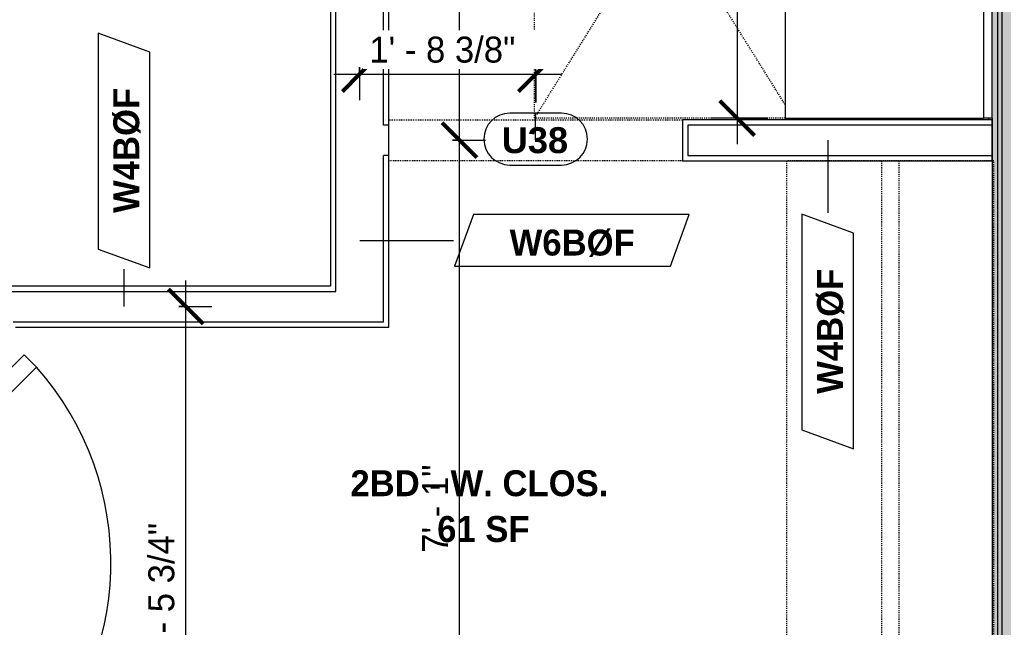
# Model space of a CAD drawing. Header units: inches. Extents: x -4058 to -1781, y 9814 to 12264.
# Drawn here: x -3455.8 to -3341.9, y 10187.7 to 10258 of the extents above; entities that cross this region are included whole.
import ezdxf

# ---------------------------------------------------------------- set-up
doc = ezdxf.new("R2010")
doc.units = ezdxf.units.IN
doc.header["$MEASUREMENT"] = 0
doc.linetypes.add('Dash', pattern=[0.25, 0.125, -0.125])
doc.linetypes.add('Overhead', pattern=[0.15625, 0.09375, -0.0625])
for name, color, linetype, lineweight in [('0-1', 7, 'Continuous', 5), ('A-ANNO-DIMS', 211, 'Continuous', 9), ('A-ANNO-DIMS-32', 211, 'Continuous', 9), ('A-AREA-IDEN', 2, 'Continuous', 9), ('A-DETL-GENF-3', 92, 'Overhead', 9), ('A-DETL-MEDM-1', 33, 'Continuous', 9), ('A-DOOR-2', 31, 'Continuous', 9), ('A-DOOR-IDEN', 31, 'Continuous', 9), ('A-FLOR-2', 192, 'Continuous', 9), ('A-GENM', 5, 'Continuous', 9), ('A-GENM-2', 147, 'Dash', 9), ('A-WALL-1', 7, 'Continuous', 9), ('A-WALL-2', 113, 'Continuous', 9), ('A-WALL-IDEN', 211, 'Continuous', 9), ('I-WALL-2', 10, 'Continuous', 5), ('I-WALL-3', 7, 'Continuous', 9), ('Q-CASE', 31, 'Continuous', 9), ('Q-CASE-HDLN', 31, 'Dash', 9)]:
    doc.layers.add(name, color=color, linetype=linetype, lineweight=lineweight)
doc.styles.add('Arial_B', font='arialbd.ttf', dxfattribs={"height": 3})
doc.styles.add('Century Gothic', font='ufonts.com_century-gothic.ttf', dxfattribs={"height": 3})
doc.styles.add('Century Gothic_B', font='GOTHICB.TTF', dxfattribs={"height": 3})
doc.dimstyles.new('MARKETING_DIMENSION', dxfattribs={"dimscale": 12, "dimtxt": 3.132505, "dimasz": 0.333333, "dimexe": 0.25, "dimexo": 0.166667, "dimgap": 0.041667, "dimtad": 1, "dimdec": 4, "dimrnd": 0.0625, "dimzin": 3, "dimdsep": 46, "dimlunit": 4, "dimtxsty": 'Century Gothic', "dimblk1": 'OBLIQUE', "dimblk2": 'OBLIQUE', "dimsah": 1, "dimcen": 0.09, "dimdle": 0.25, "dimazin": 0, "dimtfac": 1, "dimtdec": 4, "dimtix": 1, "dimtmove": 0, "dimatfit": 3, "dimfxl": 1, "dimtvp": 1, "dimtfill": 1, "dimfrac": 2, "dimtolj": 1, "dimtzin": 0, "dimarcsym": 2})
doc.dimstyles.new('THE_DIMENSION_STRING', dxfattribs={"dimscale": 12, "dimtxt": 3.132505, "dimasz": 0.333333, "dimexe": 0.25, "dimexo": 0.166667, "dimgap": 0.041667, "dimtad": 1, "dimdec": 4, "dimrnd": 0.0625, "dimzin": 3, "dimdsep": 46, "dimlunit": 4, "dimtxsty": 'Century Gothic', "dimblk1": 'OBLIQUE', "dimblk2": 'OBLIQUE', "dimsah": 1, "dimcen": 0.09, "dimdle": 0.25, "dimazin": 0, "dimtfac": 1, "dimtdec": 4, "dimtix": 1, "dimtmove": 0, "dimatfit": 3, "dimfxl": 1, "dimtvp": 1, "dimtfill": 1, "dimfrac": 2, "dimtolj": 1, "dimtzin": 0, "dimarcsym": 2})
doc.dimstyles.new('THE_DIMENSION_STRING_2', dxfattribs={"dimscale": 12, "dimtxt": 3.132505, "dimasz": 0.333333, "dimexe": 0.25, "dimexo": 0.166667, "dimgap": 0.041667, "dimtad": 1, "dimdec": 4, "dimrnd": 0.0625, "dimzin": 3, "dimdsep": 46, "dimlunit": 4, "dimtxsty": 'Century Gothic', "dimblk1": 'OBLIQUE', "dimblk2": 'OBLIQUE', "dimsah": 1, "dimcen": 0.09, "dimdle": 0.25, "dimazin": 0, "dimtfac": 1, "dimtdec": 4, "dimtix": 1, "dimtmove": 0, "dimatfit": 3, "dimfxl": 1, "dimtvp": 1, "dimtfill": 1, "dimfrac": 2, "dimtolj": 1, "dimtzin": 0, "dimarcsym": 2})

# ---------------------------------------------------------------- blocks, each defined once
blk = doc.blocks.new('CTR - 1st Phase - Common Walls_rvt-1-UNIT PLANS - 2ND FLOOR')
at = {"layer": 'I-WALL-2'}
for points in [[(-3342.54, 9988.44), (-3342.54, 10374.04), (-3343.16, 10374.04), (-3343.16, 9988.44)], [(-3342.04, 9988.44), (-3342.04, 10374.04), (-3342.54, 10374.04), (-3342.54, 9988.44)], [(-3342.04, 9988.44), (-3336.54, 9988.44), (-3336.54, 10374.04), (-3342.04, 10374.04), (-3342.04, 9995.91)]]:
    blk.add_hatch(color=256, dxfattribs=at).paths.add_polyline_path(points, flags=0)
at = {"layer": 'A-WALL-1'}
for p, q in [((-3342.54, 10373.41), (-3342.54, 9988.44)), ((-3342.04, 10373.41), (-3342.04, 9988.44))]:
    blk.add_line(p, q, dxfattribs=at)
at = {"layer": 'I-WALL-3'}
blk.add_line((-3343.16, 10246.6), (-3343.16, 9988.44), dxfattribs=at)
blk = doc.blocks.new('Door-Opening - CLEAR OPENING - 34_ x 80_-3924454-UNIT PLANS - 2ND FLOOR')
at = {"layer": 'A-DETL-GENF-3'}
for p, q in [((-17.32, 2.37), (16.68, 2.37)), ((16.68, -2.38), (-17.32, -2.38))]:
    blk.add_line(p, q, dxfattribs=at)
at = {"layer": 'A-DETL-MEDM-1'}
for p, q in [((-17.32, -2.38), (-17.32, 2.37)), ((16.68, 2.37), (16.68, -2.38))]:
    blk.add_line(p, q, dxfattribs=at)
blk = doc.blocks.new('Bath Vanity - Bath Vanity 48_-V38-UNIT PLANS - 2ND FLOOR')
at = {"layer": 'Q-CASE'}
for p, q in [((-23.26, -1), (-23.26, -24)), ((24.74, -24), (24.74, -1)), ((-23.26, -24), (24.74, -24))]:
    blk.add_line(p, q, dxfattribs=at)
blk = doc.blocks.new('ADA Clearances - 30_x48_-V15-UNIT PLANS - 2ND FLOOR')
at = {"layer": 'A-GENM-2'}
for p, q in [((15, 24), (-14, -22.41)), ((-14, 24), (15, 24)), ((15, 24), (15, -24)), ((-14, 22.41), (15, -24)), ((15, -24), (-14, -24))]:
    blk.add_line(p, q, dxfattribs=at)
blk = doc.blocks.new('BATHROOM MIRROR - BATHROOM MIRROR 48_-3124766-UNIT PLANS - 2ND FLOOR')
at = {"layer": 'Q-CASE'}
for p, q in [((24.74, 24), (-23.26, 24)), ((-23.26, 23), (-23.26, 24)), ((24.74, 24), (24.74, 23)), ((-23.26, 23), (24.74, 23))]:
    blk.add_line(p, q, dxfattribs=at)
blk = doc.blocks.new('OD_CW_Closet - OD_CW_Closet-3802031-UNIT PLANS - 2ND FLOOR')
at = {"layer": 'Q-CASE-HDLN'}
for p, q in [((80.99, 24), (0.74, 24)), ((0.74, 24), (0.74, 0)), ((80.99, 0), (80.99, 24)), ((0.74, 13), (80.99, 13)), ((0.74, 11), (80.99, 11)), ((0.74, 0), (80.99, 0))]:
    blk.add_line(p, q, dxfattribs=at)
blk = doc.blocks.new('SWING - SINGLE - FLUSH - SWING - FLUSH - 2-10 x 6-8 - PRIVACY-4202130-UNIT PLANS - 2ND FLOOR')
at = {"layer": 'A-DOOR-2'}
for p, q in [((-20, 2.37), (-20, 2.87)), ((-20, 2.87), (-17, 2.87)), ((-17, 2.37), (-20, 2.37)), ((-17, 2.87), (-17, 2.37)), ((17, 2.37), (17, 2.87)), ((17, 2.87), (20, 2.87)), ((20, 2.37), (17, 2.37)), ((20, 2.87), (20, 2.37)), ((-20, -2.38), (-17, -2.38)), ((-20, -2.88), (-20, -2.38)), ((-17, -2.88), (-20, -2.88)), ((-17, -2.38), (-17, -2.88)), ((15, -2.38), (15, -36.38)), ((17, -2.38), (15, -2.38)), ((17, -2.38), (17, -36.38)), ((17, -2.38), (20, -2.38)), ((17, -2.88), (17, -2.38)), ((20, -2.88), (17, -2.88)), ((20, -2.38), (20, -2.88)), ((17, -36.38), (15, -36.38))]:
    blk.add_line(p, q, dxfattribs=at)
blk.add_arc((17, -2.38), 34.07, 180, 266.6343, dxfattribs=at)
blk = doc.blocks.new('DIMBLOCK141-UNIT PLANS - 2ND FLOOR')
at = {"layer": 'A-ANNO-DIMS-32'}
for p, q in [((-3372.69, 10297.6), (-3372.69, 10243.6)), ((-3369.16, 10294.6), (-3375.69, 10294.6)), ((-3372.69, 10294.6), (-3369.16, 10294.6)), ((-3369.16, 10246.6), (-3375.69, 10246.6)), ((-3372.69, 10246.6), (-3369.16, 10246.6))]:
    blk.add_line(p, q, dxfattribs=at)
at = {"layer": 'A-ANNO-DIMS-32', "lineweight": 50}
for p, q in [((-3372.69, 10294.6), (-3374.69, 10296.6)), ((-3372.69, 10294.6), (-3370.69, 10292.6)), ((-3372.69, 10246.6), (-3374.69, 10248.6)), ((-3372.69, 10246.6), (-3370.69, 10244.6))]:
    blk.add_line(p, q, dxfattribs=at)
at = {"layer": 'A-ANNO-DIMS-32', "color": 0, "insert": (-3377.04, 10265.36), "char_height": 3, "width": 12.5897, "attachment_point": 1, "rotation": 90, "line_spacing_factor": 0.984502, "style": 'Century Gothic', "bg_fill": 3, "box_fill_scale": 1.25, "bg_fill_color": 256, "bg_fill_true_color": 13158600, "bg_fill_transparency": 0}
blk.add_mtext('4\' - 0"', dxfattribs=at)
blk = doc.blocks.new('_Oblique')
at = {"color": 0, "linetype": 'ByBlock', "lineweight": -2}
blk.add_line((-0.5, -0.5), (0.5, 0.5), dxfattribs=at)
blk = doc.blocks.new('DIMBLOCK347-UNIT PLANS - 2ND FLOOR')
at = {"layer": 'A-ANNO-DIMS-32', "lineweight": 50}
for p, q in [((-3404.84, 10244.04), (-3406.84, 10246.04)), ((-3404.84, 10244.04), (-3402.84, 10242.04)), ((-3404.84, 10159.04), (-3406.84, 10161.04)), ((-3404.84, 10159.04), (-3402.84, 10157.04))]:
    blk.add_line(p, q, dxfattribs=at)
at = {"layer": 'A-ANNO-DIMS-32'}
for p, q in [((-3405.67, 10244.04), (-3401.84, 10244.04)), ((-3404.84, 10244.04), (-3405.67, 10244.04)), ((-3404.84, 10156.04), (-3404.84, 10244.04)), ((-3405.67, 10159.04), (-3401.84, 10159.04)), ((-3404.84, 10159.04), (-3405.67, 10159.04))]:
    blk.add_line(p, q, dxfattribs=at)
at = {"layer": 'A-ANNO-DIMS-32', "color": 0, "insert": (-3409.18, 10196.29), "char_height": 3, "width": 12.5897, "attachment_point": 1, "rotation": 90, "line_spacing_factor": 0.984502, "style": 'Century Gothic', "bg_fill": 3, "box_fill_scale": 1.25, "bg_fill_color": 256, "bg_fill_true_color": 13158600, "bg_fill_transparency": 0}
blk.add_mtext('7\' - 1"', dxfattribs=at)
blk = doc.blocks.new('DIMBLOCK348-UNIT PLANS - 2ND FLOOR')
at = {"layer": 'A-ANNO-DIMS-32', "lineweight": 50}
for p, q in [((-3404.84, 10374.04), (-3406.84, 10376.04)), ((-3404.84, 10374.04), (-3402.84, 10372.04)), ((-3404.84, 10244.04), (-3406.84, 10246.04)), ((-3404.84, 10244.04), (-3402.84, 10242.04))]:
    blk.add_line(p, q, dxfattribs=at)
at = {"layer": 'A-ANNO-DIMS-32'}
for p, q in [((-3404.84, 10244.04), (-3404.84, 10377.04)), ((-3388.16, 10374.04), (-3407.84, 10374.04)), ((-3404.84, 10374.04), (-3388.16, 10374.04)), ((-3405.67, 10244.04), (-3401.84, 10244.04)), ((-3404.84, 10244.04), (-3405.67, 10244.04))]:
    blk.add_line(p, q, dxfattribs=at)
at = {"layer": 'A-ANNO-DIMS-32', "color": 0, "insert": (-3409.18, 10301.46), "char_height": 3, "width": 18.1984, "attachment_point": 1, "rotation": 90, "line_spacing_factor": 0.984502, "style": 'Century Gothic', "bg_fill": 3, "box_fill_scale": 1.25, "bg_fill_color": 256, "bg_fill_true_color": 13158600, "bg_fill_transparency": 0}
blk.add_mtext('10\' - 10"', dxfattribs=at)
blk = doc.blocks.new('DIMBLOCK357-UNIT PLANS - 2ND FLOOR')
at = {"layer": 'A-ANNO-DIMS-32'}
for p, q in [((-3436.53, 10156.04), (-3436.53, 10227.79)), ((-3437.36, 10224.79), (-3433.53, 10224.79)), ((-3436.53, 10224.79), (-3437.36, 10224.79)), ((-3437.36, 10159.04), (-3433.53, 10159.04)), ((-3436.53, 10159.04), (-3437.36, 10159.04))]:
    blk.add_line(p, q, dxfattribs=at)
at = {"layer": 'A-ANNO-DIMS-32', "lineweight": 50}
for p, q in [((-3436.53, 10224.79), (-3438.53, 10226.79)), ((-3436.53, 10224.79), (-3434.53, 10222.79)), ((-3436.53, 10159.04), (-3438.53, 10161.04)), ((-3436.53, 10159.04), (-3434.53, 10157.04))]:
    blk.add_line(p, q, dxfattribs=at)
at = {"layer": 'A-ANNO-DIMS-32', "color": 0, "insert": (-3440.88, 10182.84), "char_height": 3, "width": 21.7784, "attachment_point": 1, "rotation": 90, "line_spacing_factor": 0.984502, "style": 'Century Gothic', "bg_fill": 3, "box_fill_scale": 1.25, "bg_fill_color": 256, "bg_fill_true_color": 13158600, "bg_fill_transparency": 0}
blk.add_mtext('5\' - 5 3/4"', dxfattribs=at)
blk = doc.blocks.new('Door Tag - Type Mark-2601225-UNIT PLANS - 2ND FLOOR')
at = {"layer": 'A-DOOR-IDEN'}
for p, q in [((0.09375, 0.09375), (-0.09375, 0.09375)), ((-0.09375, -0.09375), (0.09375, -0.09375))]:
    blk.add_line(p, q, dxfattribs=at)
for centre, start, end in [((-0.09375, 0), 90, 270), ((0.09375, 0), 270, 90)]:
    blk.add_arc(centre, 0.09375, start, end, dxfattribs=at)
blk = doc.blocks.new('Wall Tag - Arch Wall-3956453-UNIT PLANS - 2ND FLOOR')
at = {"layer": 'A-WALL-IDEN'}
for p, q in [((-0.3561, 0.0937), (-0.4244, -0.0937)), ((0.4244, 0.0937), (-0.3561, 0.0937)), ((0.3561, -0.0937), (0.4244, 0.0937)), ((-0.4244, -0.0937), (0.3561, -0.0937))]:
    blk.add_line(p, q, dxfattribs=at)
blk = doc.blocks.new('DIMBLOCK375-UNIT PLANS - 2ND FLOOR')
at = {"layer": 'A-ANNO-DIMS-32'}
for p, q in [((-3396.03, 10248.41), (-3396.03, 10254.68)), ((-3416.41, 10252.51), (-3416.41, 10248.68)), ((-3416.41, 10251.68), (-3416.41, 10252.51)), ((-3419.41, 10251.68), (-3393.03, 10251.68)), ((-3396.03, 10251.68), (-3396.03, 10248.41))]:
    blk.add_line(p, q, dxfattribs=at)
at = {"layer": 'A-ANNO-DIMS-32', "lineweight": 50}
for p, q in [((-3416.41, 10251.68), (-3414.41, 10253.68)), ((-3396.03, 10251.68), (-3394.03, 10253.68)), ((-3416.41, 10251.68), (-3418.41, 10249.68)), ((-3396.03, 10251.68), (-3398.03, 10249.68))]:
    blk.add_line(p, q, dxfattribs=at)
at = {"layer": 'A-ANNO-DIMS-32', "color": 0, "insert": (-3415.29, 10256.03), "char_height": 3, "width": 21.7784, "attachment_point": 1, "line_spacing_factor": 0.984502, "style": 'Century Gothic', "bg_fill": 3, "box_fill_scale": 1.25, "bg_fill_color": 256, "bg_fill_true_color": 13158600, "bg_fill_transparency": 0}
blk.add_mtext('1\' - 8 3/8"', dxfattribs=at)

msp = doc.modelspace()

# ---------------------------------------------------------------- linework, layer by layer
at = {"layer": 'A-FLOR-2'}
msp.add_line((-3343.56124, 10246.4144), (-3343.56124, 10246.6019), dxfattribs=at)
at = {"layer": 'A-WALL-2'}
for p, q in [((-3419.15554, 10226.5394), (-3419.15554, 10290.0894)), ((-3413.65554, 10245.7894), (-3413.65554, 10290.0894)), ((-3419.78054, 10289.4644), (-3419.78054, 10227.1644)), ((-3413.03054, 10246.4144), (-3413.03054, 10289.4644)), ((-3343.16124, 10246.4144), (-3379.03054, 10246.4144)), ((-3343.16124, 10241.6644), (-3343.16124, 10246.4144)), ((-3413.03054, 10245.7894), (-3413.65554, 10245.7894)), ((-3343.16124, 10245.7894), (-3378.40554, 10245.7894)), ((-3378.40554, 10245.7894), (-3378.40554, 10242.2894)), ((-3413.03054, 10242.2894), (-3413.65554, 10242.2894)), ((-3413.65554, 10223.0394), (-3413.65554, 10242.2894)), ((-3413.03054, 10222.4144), (-3413.03054, 10241.6644)), ((-3379.03054, 10241.6644), (-3343.16124, 10241.6644)), ((-3378.40554, 10242.2894), (-3343.16124, 10242.2894)), ((-3419.78054, 10227.1644), (-3457.03054, 10227.1644)), ((-3457.65554, 10226.5394), (-3419.15554, 10226.5394)), ((-3456.51945, 10223.0394), (-3413.65554, 10223.0394)), ((-3456.26056, 10222.4144), (-3413.03054, 10222.4144))]:
    msp.add_line(p, q, dxfattribs=at)
at = {"layer": 'A-WALL-IDEN'}
for p, q in [((-3362.20933, 10244.0394), (-3362.20933, 10235.63255)), ((-3443.68925, 10224.7894), (-3443.68925, 10229.10371))]:
    msp.add_line(p, q, dxfattribs=at)

# ---------------------------------------------------------------- block references
at = {"layer": '0-1'}
msp.add_blockref('CTR - 1st Phase - Common Walls_rvt-1-UNIT PLANS - 2ND FLOOR', (0, 0), dxfattribs=at)
at = {"layer": 'A-DOOR-2'}
for name, p, rotation in [('Door-Opening - CLEAR OPENING - 34_ x 80_-3924454-UNIT PLANS - 2ND FLOOR', (-3396.35292, 10244.0394), 180), ('SWING - SINGLE - FLUSH - SWING - FLUSH - 2-10 x 6-8 - PRIVACY-4202130-UNIT PLANS - 2ND FLOOR', (-3468.95178, 10181.43891), 135.0000000000005)]:
    msp.add_blockref(name, p, dxfattribs=dict(at, rotation=rotation))
at = {"layer": 'A-GENM', "rotation": 180}
msp.add_blockref('ADA Clearances - 30_x48_-V15-UNIT PLANS - 2ND FLOOR', (-3381.16124, 10270.6019), dxfattribs=at)
at = {"layer": 'A-WALL-IDEN', "xscale": 31.99999999999999, "yscale": 31.99999999999999, "zscale": 31.99999999999999, "rotation": 89.99999999999955}
for p in [(-3443.68925, 10242.83542), (-3362.20933, 10221.90085)]:
    msp.add_blockref('Wall Tag - Arch Wall-3956453-UNIT PLANS - 2ND FLOOR', p, dxfattribs=at)
at = {"layer": 'Q-CASE'}
for name, p, rotation in [('Bath Vanity - Bath Vanity 48_-V38-UNIT PLANS - 2ND FLOOR', (-3343.15665, 10271.3396), 269.9999999996786), ('BATHROOM MIRROR - BATHROOM MIRROR 48_-3124766-UNIT PLANS - 2ND FLOOR', (-3367.16124, 10271.3396), 270.0000000000334), ('OD_CW_Closet - OD_CW_Closet-3802031-UNIT PLANS - 2ND FLOOR', (-3366.97374, 10242.4021), 269.9999999999985)]:
    msp.add_blockref(name, p, dxfattribs=dict(at, rotation=rotation))

# ---------------------------------------------------------------- texts
at = {"layer": 'A-WALL-IDEN', "char_height": 3, "width": 17.372, "attachment_point": 1, "rotation": 90, "style": 'Century Gothic_B'}
for insert in [(-3444.93678, 10235.6195), (-3363.45686, 10214.68493)]:
    msp.add_mtext('W4BØF', dxfattribs=dict(at, insert=insert))
at = {"layer": 'A-WALL-IDEN', "insert": (-3399.0466, 10233.69629), "char_height": 3, "width": 17.372, "attachment_point": 1, "style": 'Century Gothic_B'}
msp.add_mtext('W6BØF', dxfattribs=at)

# ---------------------------------------------------------------- next in the draw order: dimensions: what is measured, and where the dimension line sits
at = {"layer": 'A-ANNO-DIMS'}
for base, p1, p2, dimstyle, override, picture, middle in [((-3372.68986, 10246.6019), (-3367.15665, 10294.6019), (-3367.15665, 10246.6019), 'THE_DIMENSION_STRING', {"dimpost": '<>', "dimfxl": 48}, 'DIMBLOCK141-UNIT PLANS - 2ND FLOOR', (-3374.76532, 10270.6019)), ((-3404.8374, 10244.0394), (-3407.66583, 10159.0394), (-3407.66583, 10244.0394), 'MARKETING_DIMENSION', {"dimpost": '<>', "dimfxl": 85}, 'DIMBLOCK347-UNIT PLANS - 2ND FLOOR', (-3406.87513, 10201.5394)), ((-3436.53451, 10224.7894), (-3439.36294, 10159.0394), (-3439.36294, 10224.7894), 'THE_DIMENSION_STRING_2', {"dimpost": '<>', "dimfxl": 65.75}, 'DIMBLOCK357-UNIT PLANS - 2ND FLOOR', (-3438.77618, 10191.9144))]:
    dim = msp.add_linear_dim(base=base, p1=p1, p2=p2, angle=90, dimstyle=dimstyle, override=override, dxfattribs=at)
    dim.commit()
    dim.dimension.update_dxf_attribs({"geometry": picture, "text_midpoint": middle})

# ---------------------------------------------------------------- next in the draw order: linework, layer by layer
at = {"layer": 'A-WALL-IDEN'}
msp.add_line((-3416.40554, 10232.44876), (-3405.56238, 10232.44876), dxfattribs=at)

# ---------------------------------------------------------------- next in the draw order: block references
at = {"layer": 'A-WALL-IDEN', "xscale": 31.99999999999999, "yscale": 31.99999999999999, "zscale": 31.99999999999999}
msp.add_blockref('Wall Tag - Arch Wall-3956453-UNIT PLANS - 2ND FLOOR', (-3391.83068, 10232.44876), dxfattribs=at)

# ---------------------------------------------------------------- next in the draw order: texts
at = {"layer": 'A-AREA-IDEN', "char_height": 3, "attachment_point": 1, "style": 'Century Gothic_B'}
for s, insert, width in [('2BD - W. CLOS.', (-3417.47893, 10205.83927), 36.764), ('61 SF', (-3407.43798, 10200.54214), 12.423)]:
    msp.add_mtext(s, dxfattribs=dict(at, insert=insert, width=width))

# ---------------------------------------------------------------- next in the draw order: dimensions: what is measured, and where the dimension line sits
at = {"layer": 'A-ANNO-DIMS'}
dim = msp.add_linear_dim(base=(-3404.8374, 10374.0394), p1=(-3407.66583, 10244.0394), p2=(-3386.15665, 10374.0394), angle=90, dimstyle='MARKETING_DIMENSION', override={"dimpost": '<>', "dimfxl": 131.767389}, dxfattribs=at)
dim.commit()
dim.dimension.update_dxf_attribs({"geometry": 'DIMBLOCK348-UNIT PLANS - 2ND FLOOR', "text_midpoint": (-3406.91286, 10309.0394)})

# ---------------------------------------------------------------- next in the draw order: linework, layer by layer
at = {"layer": 'A-DOOR-IDEN'}
msp.add_line((-3396.03054, 10244.0394), (-3396.03054, 10247.17087), dxfattribs=at)

# ---------------------------------------------------------------- next in the draw order: block references
at = {"layer": 'A-DOOR-IDEN', "xscale": 31.99999999999999, "yscale": 31.99999999999999, "zscale": 31.99999999999999}
msp.add_blockref('Door Tag - Type Mark-2601225-UNIT PLANS - 2ND FLOOR', (-3396.03054, 10244.17087), dxfattribs=at)

# ---------------------------------------------------------------- next in the draw order: texts
at = {"layer": 'A-DOOR-IDEN', "insert": (-3399.96242, 10245.55072), "char_height": 3, "width": 9.393, "attachment_point": 1, "style": 'Arial_B'}
msp.add_mtext('U38', dxfattribs=at)

# ---------------------------------------------------------------- next in the draw order: dimensions: what is measured, and where the dimension line sits
at = {"layer": 'A-ANNO-DIMS'}
dim = msp.add_linear_dim(base=(-3396.03054, 10251.68216), p1=(-3416.40554, 10254.51058), p2=(-3396.03054, 10246.4144), dimstyle='THE_DIMENSION_STRING_2', override={"dimpost": '<>', "dimfxl": 21.924618}, dxfattribs=at)
dim.commit()
dim.dimension.update_dxf_attribs({"geometry": 'DIMBLOCK375-UNIT PLANS - 2ND FLOOR', "text_midpoint": (-3406.21804, 10253.92383)})

doc.saveas('drawing.dxf')
